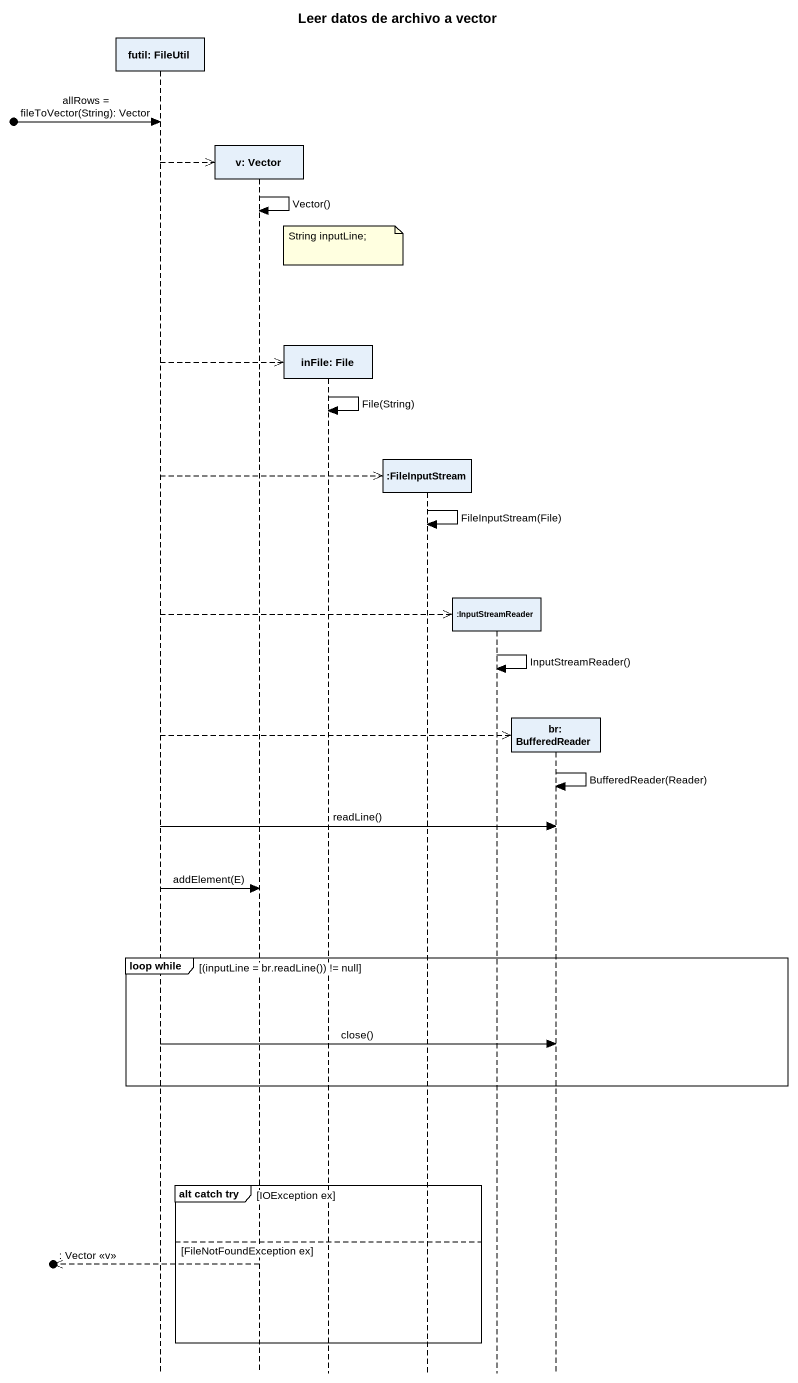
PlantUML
@startuml
title Leer datos de archivo a vector
hide footbox
participant "futil: FileUtil" as futil_FileUtil
participant "v: Vector" as v_Vector
participant "inFile: File" as inFile_File
participant ":FileInputStream" as FileInputStream
participant ":InputStreamReader" as InputStreamReader
participant "br: BufferedReader" as br_BufferedReader

[o-> futil_FileUtil : allRows = fileToVector(String): Vector
futil_FileUtil -->> v_Vector **
v_Vector -> v_Vector : Vector()
note over inFile_File : String inputLine;
futil_FileUtil -->> inFile_File **
inFile_File -> inFile_File : File(String)
futil_FileUtil -->> FileInputStream **
FileInputStream -> FileInputStream : FileInputStream(File)
futil_FileUtil -->> InputStreamReader **
InputStreamReader -> InputStreamReader : InputStreamReader()
futil_FileUtil -->> br_BufferedReader **
br_BufferedReader -> br_BufferedReader : BufferedReader(Reader)
futil_FileUtil -> br_BufferedReader : readLine()
futil_FileUtil -> v_Vector : addElement(E)
group loop while [(inputLine = br.readLine()) != null]
  futil_FileUtil -> br_BufferedReader : close()
end
group alt catch try [IOException ex]
else FileNotFoundException ex
  [o<<-- v_Vector : : Vector <<v>>
end
@enduml
